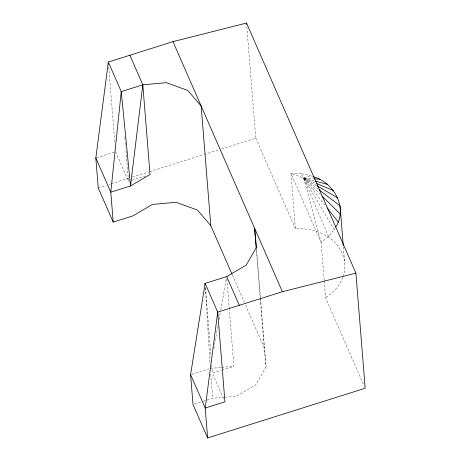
<?xml version="1.0" encoding="UTF-8"?>
<svg xmlns="http://www.w3.org/2000/svg" width="461" height="461" viewBox="0 0 461 461"><rect width="100%" height="100%" fill="white"/><g stroke="black" fill="none" stroke-linecap="round" stroke-linejoin="round"><path stroke-width="0.35" stroke-dasharray="2.31 1.73" d="M213.846 348.637L217.874 326.025M219.01 319.669L220.272 312.604M220.773 309.78L226.443 277.989M324.129 279.948L321.104 242.359L328.532 236.626L335.02 228.512M260.511 298.244L266.043 367.002L255.838 384.722L236.32 396.183L224.161 397.284M343.019 276.796A47.327 38.58 -4.6 0 0 295.403 228.754L290.954 173.434L303.62 177.992L310.662 175.612L312.57 176.384M96.505 157.748L114.178 152.176M98.228 187.869L106.451 185.276M109.188 184.412L110.559 183.979M111.245 183.76L129.057 178.142M132.48 177.064L148.92 171.878M149.606 171.665L203.722 154.596M204.407 154.377L218.791 149.842M221.534 148.978L255.78 138.173L246.808 26.623M131.84 180.257L146.661 175.583M191.96 374.205L208.96 368.846M223.504 398.563L212.354 373.082L221.113 370.316M221.787 370.102L233.911 366.282L229.353 309.585M194.369 404.107L202.523 401.537M203.203 401.318L212.723 398.321L223.447 397.347M210.314 368.414L221.044 367.446M221.758 367.382L233.911 366.282M300.987 173.659L290.954 173.434L321.104 242.359L303.62 177.992L300.987 173.659L310.662 175.612M328.532 236.626L303.62 177.992L313.319 178.73M334.363 229.785L303.62 177.992L314.742 180.954M324.982 205.157L303.62 177.992L315.531 183.04M320.412 194.507L303.62 177.992L316.649 185.593M303.62 177.992L317.854 188.866M255.78 138.173L295.403 228.754M324.187 280.657L325.552 297.679L364.317 386.289M232.321 274.883L244.388 302.462M245.534 305.09L264.205 347.773L266.043 367.002M115.538 151.744L128.475 181.317L125.876 149.024M343.364 246.958L344.505 261.145M256.42 247.39L260.453 297.529M256.31 249.655L260.171 297.639M260.229 298.353L264.205 347.773M226.87 278.726L229.296 308.87M205.485 287.676L210.913 355.137M211.72 365.187L212.354 373.082M210.775 374.113L212.723 398.321M124.896 136.825L125.069 138.974M125.357 142.564L125.646 146.154M108.727 67.064L114.847 143.135M205.399 287.658L210.055 364.127M342.782 277.453A47.327 38.58 -4.6 0 1 325.552 297.679"/><path stroke-width="0.69" d="M256.195 248.22L254.581 228.166L256.42 247.39L246.214 265.11L226.697 276.571L205.139 283.371L190.6 374.632L193.009 404.539L207.623 437.95L365.175 388.26L355.915 273.131L246.52 23.05L172.99 41.64L108.318 62.039L121.255 91.612L110.801 192.202L113.204 222.104L132.918 215.886L152.435 204.425L176.033 202.287L197.389 210.049L210.781 225.636L232.033 274.226M129.875 55.239L142.812 84.812L130.515 185.985L110.801 192.202L95.825 157.962L108.318 62.039L108.491 64.188M335.683 227.233C348.118 208.038 333.931 182.256 313.203 176.638M121.427 93.762L121.255 91.612L142.812 84.812L166.409 82.675L187.765 90.442L201.157 106.024L210.781 225.636M355.915 273.131L282.386 291.727L217.713 312.12L205.22 408.048L207.623 437.95M314.01 178.787L319.554 179.208M315.433 181.138L327.247 184.279M316.194 183.322L333.401 190.606M317.266 185.956L337.734 197.896M318.995 189.736L340.057 205.825L343.249 245.54M321.939 196.011L340.258 214.025M327.206 207.986L338.328 222.133M172.99 41.64L282.386 291.727M226.697 276.571L239.271 305.32M205.226 284.8L205.139 283.371L217.713 312.12L224.933 401.831L205.22 408.048L190.6 374.632M113.204 222.104L98.228 187.869L95.825 157.962M121.255 91.612L130.515 185.985L150.032 174.517L142.812 84.812M246.52 23.05L246.635 24.479M205.139 283.371L205.254 284.806"/></g></svg>
